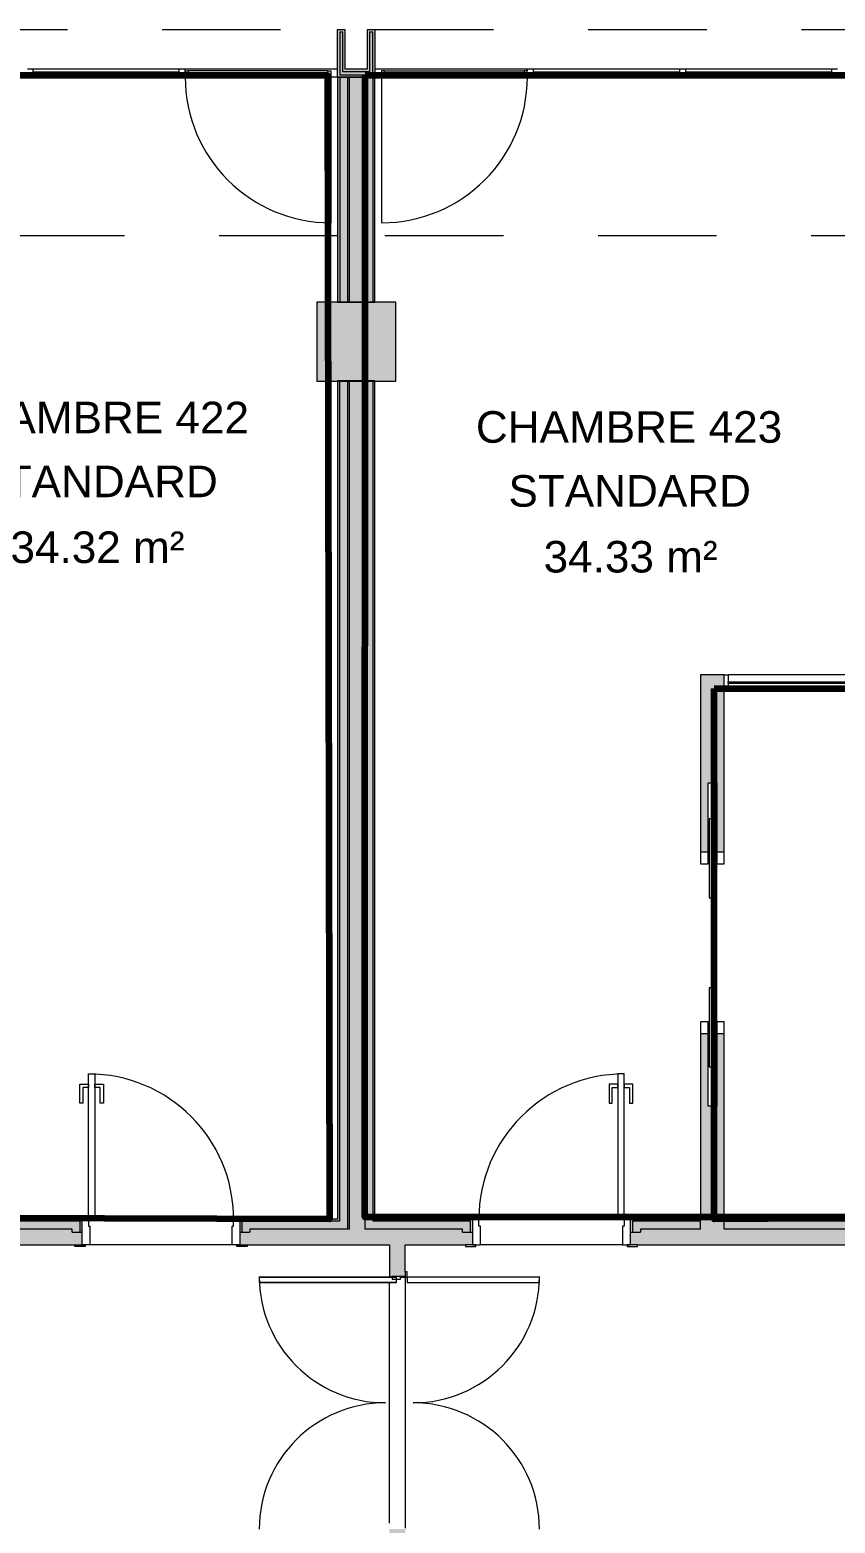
# Model space of a CAD drawing. Header units: metres. Extents: x -227.9 to -141.2, y 39.1 to 91.1.
# Drawn here: x -193.09 to -187.99, y 50.35 to 59.81 of the extents above; entities that cross this region are included whole.
import ezdxf

# ---------------------------------------------------------------- set-up
doc = ezdxf.new("R2010")
doc.units = ezdxf.units.M
doc.linetypes.add('JIS_02_0.7', pattern=[1.35, 0.75, -0.6])
for name, color, linetype, lineweight in [('A-AREA-IDEN', 7, 'Continuous', 9), ('A-DOOR', 7, 'Continuous', 5), ('A-FLOR', 7, 'Continuous', 5), ('A-GLAZ', 7, 'Continuous', 5), ('A-GLAZ-CURT', 7, 'Continuous', 5), ('A-GLAZ-CWMG', 7, 'Continuous', 5), ('A-ROOF', 7, 'Continuous', 5), ('A-WALL', 7, 'Continuous', 5), ('A-WALL-PATT', 7, 'Continuous', 13), ('I-WALL', 7, 'Continuous', 5)]:
    doc.layers.add(name, color=color, linetype=linetype, lineweight=lineweight)
doc.layers.add('A-DETL', color=94, linetype='Continuous', lineweight=5, true_color=0x00a600)
doc.layers.add('S-COLS', color=8, linetype='Continuous', lineweight=9, true_color=0x7f7f7f)
doc.layers.add('Chambre', color=40, linetype='Continuous')
doc.layers.add('SDB', color=230, linetype='Continuous')
doc.styles.add('Arial_1', font='arial.ttf', dxfattribs={"height": 0.2})

msp = doc.modelspace()

# ---------------------------------------------------------------- hatches: boundary and pattern name
at = {"layer": 'A-WALL', "true_color": 0x808080}
h = msp.add_hatch(color=8, dxfattribs=at)
h.paths.add_polyline_path([(-191.1394, 59.5135), (-190.8994, 59.5135), (-190.8994, 59.8135), (-190.9494, 59.8135), (-190.9494, 59.5635), (-191.0894, 59.5635), (-191.0894, 59.8135), (-191.1394, 59.8135), (-191.1394, 59.5701)])
h.paths.add_polyline_path([(-191.1244, 59.5285), (-191.1244, 59.7985), (-191.1044, 59.7985), (-191.1044, 59.5485), (-190.9344, 59.5485), (-190.9344, 59.7985), (-190.9144, 59.7985), (-190.9144, 59.5285)])
msp.add_hatch(color=8, dxfattribs=at).paths.add_polyline_path([(-191.1244, 59.5285), (-190.9144, 59.5285), (-190.9144, 59.7985), (-190.9344, 59.7985), (-190.9344, 59.5485), (-191.1044, 59.5485), (-191.1044, 59.7985), (-191.1244, 59.7985), (-191.1244, 59.5701)])
at = {"layer": 'A-WALL-PATT', "lineweight": 5, "true_color": 0xaaaaaa}
for points in [[(-191.0644, 58.0885), (-191.0644, 59.5135), (-191.0744, 59.5135), (-191.0744, 58.0885)], [(-191.0747, 52.2146), (-191.0647, 52.2146), (-191.0647, 57.5886), (-191.0747, 57.5886), (-191.0747, 52.2646)]]:
    msp.add_hatch(color=253, dxfattribs=at).paths.add_polyline_path(points)
at = {"layer": 'I-WALL', "true_color": 0xaaaaaa}
for points in [[(-191.1244, 58.0885), (-191.1244, 59.5135), (-191.1374, 59.5135), (-191.1374, 58.0885)], [(-191.0744, 58.0885), (-191.0744, 59.5135), (-191.1244, 59.5135), (-191.1244, 58.0885)], [(-190.9644, 58.0885), (-190.9644, 59.5135), (-191.0644, 59.5135), (-191.0644, 58.0885)], [(-190.9144, 58.0885), (-190.9144, 59.5135), (-190.9644, 59.5135), (-190.9644, 58.0885)], [(-190.9014, 58.0885), (-190.9014, 59.5135), (-190.9144, 59.5135), (-190.9144, 58.0885)], [(-191.1377, 52.2776), (-191.1247, 52.2776), (-191.1247, 57.5886), (-191.1377, 57.5886), (-191.1377, 52.6045)], [(-191.1247, 52.2646), (-191.0747, 52.2646), (-191.0747, 57.5886), (-191.1247, 57.5886), (-191.1247, 52.2776)], [(-190.9647, 52.2146), (-190.9647, 57.5886), (-191.0647, 57.5886), (-191.0647, 52.2146), (-191.0626, 52.2146)], [(-190.9647, 52.2646), (-190.9147, 52.2646), (-190.9147, 57.5886), (-190.9647, 57.5886), (-190.9647, 52.2776)], [(-190.9017, 52.2776), (-190.9017, 57.5886), (-190.9147, 57.5886), (-190.9147, 52.2776)]]:
    msp.add_hatch(color=253, dxfattribs=at).paths.add_polyline_path(points)
h = msp.add_hatch(color=253, dxfattribs=at)
h.paths.add_polyline_path([(-188.6877, 55.6268), (-188.6877, 55.7268), (-188.8377, 55.7268), (-188.8377, 55.6268)])
h.paths.add_polyline_path([(-186.0247, 55.6268), (-185.9647, 55.6268), (-185.9647, 55.7268), (-186.7377, 55.7268), (-186.7377, 55.6268), (-186.0377, 55.6268)])
h = msp.add_hatch(color=253, dxfattribs=at)
h.paths.add_polyline_path([(-188.6877, 52.2146), (-188.6877, 53.4534), (-188.7352, 53.4534), (-188.7352, 52.9934), (-188.7902, 52.9934), (-188.7902, 53.4534), (-188.8377, 53.4534), (-188.8377, 52.2146)])
h.paths.add_polyline_path([(-188.7902, 54.6034), (-188.7902, 55.0434), (-188.7352, 55.0434), (-188.7352, 54.6034), (-188.6877, 54.6034), (-188.6877, 55.6268), (-188.8377, 55.6268), (-188.8377, 54.6034)])
h = msp.add_hatch(color=253, dxfattribs=at)
h.paths.add_polyline_path([(-181.4934, 52.1961), (-181.4934, 52.2146), (-180.684, 52.2146), (-180.684, 52.2646), (-181.5434, 52.2646), (-181.5434, 52.1961)])
h.paths.add_polyline_path([(-182.6194, 52.1961), (-182.5694, 52.1961), (-182.5694, 52.2646), (-183.0017, 52.2646), (-183.0017, 52.2146), (-182.6194, 52.2146)])
h.paths.add_polyline_path([(-189.2694, 52.1961), (-189.2194, 52.1961), (-189.2194, 52.2146), (-188.8377, 52.2146), (-188.8377, 52.2646), (-189.2694, 52.2646)])
h.paths.add_polyline_path([(-191.7434, 52.1961), (-191.6934, 52.1961), (-191.6934, 52.2146), (-191.0747, 52.2146), (-191.0747, 52.2646), (-191.7434, 52.2646)])
h.paths.add_polyline_path([(-190.3454, 52.1961), (-190.2954, 52.1961), (-190.2954, 52.2646), (-190.9647, 52.2646), (-190.9647, 52.2146), (-190.3454, 52.2146)])
h.paths.add_polyline_path([(-192.8194, 52.1961), (-192.7694, 52.1961), (-192.7694, 52.2646), (-193.2014, 52.2646), (-193.2014, 52.2146), (-192.8194, 52.2146)])
h.paths.add_polyline_path([(-200.5191, 52.1961), (-200.4954, 52.1961), (-200.4954, 52.2646), (-201.1644, 52.2646), (-201.1644, 52.2146), (-200.5454, 52.2146), (-200.5454, 52.1961)])
h.paths.add_polyline_path([(-199.4694, 52.1961), (-199.4194, 52.1961), (-199.4194, 52.2146), (-199.0374, 52.2146), (-199.0374, 52.2646), (-199.4694, 52.2646)])
h.paths.add_polyline_path([(-201.9434, 52.1961), (-201.8934, 52.1961), (-201.8934, 52.2146), (-201.2744, 52.2146), (-201.2744, 52.2646), (-201.9434, 52.2646)])
h.paths.add_polyline_path([(-202.9694, 52.1961), (-202.9694, 52.2646), (-203.4064, 52.2646), (-203.4064, 52.2146), (-203.0194, 52.2146), (-203.0194, 52.1961), (-202.986, 52.1961)])
h.paths.add_polyline_path([(-210.6321, 52.1961), (-210.6321, 52.2646), (-211.3641, 52.2646), (-211.3641, 52.2146), (-210.6821, 52.2146), (-210.6821, 52.1961)])
h.paths.add_polyline_path([(-209.5644, 52.1961), (-209.5561, 52.1961), (-209.5561, 52.2146), (-209.2373, 52.2146), (-209.2373, 52.2646), (-209.6061, 52.2646), (-209.6061, 52.1961)])
h.paths.add_polyline_path([(-212.4861, 52.1961), (-212.4861, 52.2146), (-211.4741, 52.2146), (-211.4741, 52.2646), (-212.4871, 52.2646), (-212.4871, 52.1961)])
h.paths.add_polyline_path([(-213.5621, 52.1961), (-213.5621, 52.2646), (-213.6741, 52.2646), (-213.6741, 52.2146), (-213.6121, 52.2146), (-213.6121, 52.1961)])
h.paths.add_polyline_path([(-183.1517, 52.2146), (-183.1517, 52.2646), (-185.2694, 52.2646), (-185.2694, 52.2146), (-183.2508, 52.2146)])
h.paths.add_polyline_path([(-185.4194, 52.2146), (-185.3694, 52.2146), (-185.3694, 52.2646), (-185.4194, 52.2646)])
h.paths.add_polyline_path([(-186.4694, 52.2146), (-186.4194, 52.2146), (-186.4194, 52.2646), (-186.4694, 52.2646)])
h.paths.add_polyline_path([(-187.3623, 52.2146), (-186.5694, 52.2146), (-186.5694, 52.2646), (-188.6877, 52.2646), (-188.6877, 52.2146)])
h.paths.add_polyline_path([(-193.9407, 52.2146), (-193.3514, 52.2146), (-193.3514, 52.2646), (-195.4694, 52.2646), (-195.4694, 52.2146)])
h.paths.add_polyline_path([(-195.5853, 52.2146), (-195.5694, 52.2146), (-195.5694, 52.2646), (-195.6194, 52.2646), (-195.6194, 52.2146)])
h.paths.add_polyline_path([(-196.6194, 52.2146), (-196.6194, 52.2646), (-196.6694, 52.2646), (-196.6694, 52.2146)])
h.paths.add_polyline_path([(-196.7694, 52.2146), (-196.7694, 52.2646), (-198.8874, 52.2646), (-198.8874, 52.2146), (-197.2299, 52.2146)])
h.paths.add_polyline_path([(-203.8083, 52.2146), (-203.5564, 52.2146), (-203.5564, 52.2646), (-205.6694, 52.2646), (-205.6694, 52.2146), (-205.4529, 52.2146)])
h.paths.add_polyline_path([(-205.8193, 52.2146), (-205.7694, 52.2146), (-205.7694, 52.2646), (-205.8193, 52.2646)])
h.paths.add_polyline_path([(-206.8193, 52.2146), (-206.8193, 52.2646), (-206.8691, 52.2646), (-206.8691, 52.2146)])
h.paths.add_polyline_path([(-206.9691, 52.2146), (-206.9691, 52.2646), (-209.0873, 52.2646), (-209.0873, 52.2146), (-207.0975, 52.2146)])
h.paths.add_polyline_path([(-213.7741, 52.2146), (-213.7741, 52.2646), (-217.3226, 52.2646), (-217.3226, 52.2146), (-215.3205, 52.2146)])
h.paths.add_polyline_path([(-219.0691, 52.2146), (-218.7209, 52.2146), (-218.7209, 52.2646), (-219.0691, 52.2646)])
h.paths.add_polyline_path([(-217.4226, 52.2146), (-217.4226, 52.2646), (-217.7209, 52.2646), (-217.7209, 52.2146)])
h = msp.add_hatch(color=253, dxfattribs=at)
h.paths.add_polyline_path([(-181.5434, 52.1961), (-181.5434, 52.2646), (-180.697, 52.2646), (-180.697, 52.2776), (-181.5564, 52.2776), (-181.5564, 52.1961)])
h.paths.add_polyline_path([(-182.5694, 52.1961), (-182.5564, 52.1961), (-182.5564, 52.2776), (-183.0017, 52.2776), (-183.0017, 52.2646), (-182.5694, 52.2646), (-182.5694, 52.2338)])
h.paths.add_polyline_path([(-189.2824, 52.1961), (-189.2694, 52.1961), (-189.2694, 52.2646), (-188.8377, 52.2646), (-188.8377, 52.2776), (-189.2824, 52.2776), (-189.2824, 52.2338)])
h.paths.add_polyline_path([(-191.7434, 52.1961), (-191.7434, 52.2646), (-191.1247, 52.2646), (-191.1247, 52.2776), (-191.7564, 52.2776), (-191.7564, 52.1961)])
h.paths.add_polyline_path([(-192.7694, 52.1961), (-192.7564, 52.1961), (-192.7564, 52.2776), (-193.2014, 52.2776), (-193.2014, 52.2646), (-192.7694, 52.2646), (-192.7694, 52.2338)])
h.paths.add_polyline_path([(-190.2954, 52.1961), (-190.2824, 52.1961), (-190.2824, 52.2776), (-190.9147, 52.2776), (-190.9147, 52.2646), (-190.2954, 52.2646), (-190.2954, 52.2338)])
h.paths.add_polyline_path([(-200.4954, 52.1961), (-200.4824, 52.1961), (-200.4824, 52.2776), (-201.1144, 52.2776), (-201.1144, 52.2646), (-200.4954, 52.2646), (-200.4954, 52.2338)])
h.paths.add_polyline_path([(-199.4694, 52.1961), (-199.4694, 52.2646), (-199.0374, 52.2646), (-199.0374, 52.2776), (-199.4824, 52.2776), (-199.4824, 52.1961)])
h.paths.add_polyline_path([(-201.9564, 52.1961), (-201.9434, 52.1961), (-201.9434, 52.2646), (-201.3244, 52.2646), (-201.3244, 52.2776), (-201.9564, 52.2776), (-201.9564, 52.2338)])
h.paths.add_polyline_path([(-202.9694, 52.1961), (-202.9564, 52.1961), (-202.9564, 52.2776), (-203.4064, 52.2776), (-203.4064, 52.2646), (-202.9694, 52.2646), (-202.9694, 52.2338)])
h.paths.add_polyline_path([(-209.6191, 52.1961), (-209.6061, 52.1961), (-209.6061, 52.2646), (-209.2373, 52.2646), (-209.2373, 52.2776), (-209.6191, 52.2776), (-209.6191, 52.2338)])
h.paths.add_polyline_path([(-210.6321, 52.1961), (-210.6191, 52.1961), (-210.6191, 52.2776), (-211.3141, 52.2776), (-211.3141, 52.2646), (-210.6321, 52.2646), (-210.6321, 52.2338)])
h.paths.add_polyline_path([(-213.5491, 52.1961), (-213.5491, 52.2776), (-213.6741, 52.2776), (-213.6741, 52.2646), (-213.5621, 52.2646), (-213.5621, 52.1961)])
h.paths.add_polyline_path([(-183.1517, 52.2646), (-183.1517, 52.2776), (-185.2194, 52.2776), (-185.2194, 52.2646), (-183.2508, 52.2646)])
h.paths.add_polyline_path([(-185.4194, 52.2646), (-185.3694, 52.2646), (-185.3694, 52.2776), (-185.4194, 52.2776)])
h.paths.add_polyline_path([(-186.6194, 52.2646), (-186.6194, 52.2776), (-188.6877, 52.2776), (-188.6877, 52.2646), (-187.3623, 52.2646)])
h.paths.add_polyline_path([(-186.4194, 52.2646), (-186.4194, 52.2776), (-186.4694, 52.2776), (-186.4694, 52.2646)])
h.paths.add_polyline_path([(-193.3514, 52.2646), (-193.3514, 52.2776), (-195.4194, 52.2776), (-195.4194, 52.2646), (-193.9407, 52.2646)])
h.paths.add_polyline_path([(-195.5853, 52.2646), (-195.5694, 52.2646), (-195.5694, 52.2776), (-195.6194, 52.2776), (-195.6194, 52.2646)])
h.paths.add_polyline_path([(-196.6194, 52.2646), (-196.6194, 52.2776), (-196.6694, 52.2776), (-196.6694, 52.2646)])
h.paths.add_polyline_path([(-196.8194, 52.2646), (-196.8194, 52.2776), (-198.8874, 52.2776), (-198.8874, 52.2646), (-197.2299, 52.2646)])
h.paths.add_polyline_path([(-203.8083, 52.2646), (-203.5564, 52.2646), (-203.5564, 52.2776), (-205.6194, 52.2776), (-205.6194, 52.2646), (-205.4529, 52.2646)])
h.paths.add_polyline_path([(-207.0191, 52.2646), (-207.0191, 52.2776), (-209.0873, 52.2776), (-209.0873, 52.2646), (-207.0975, 52.2646)])
h.paths.add_polyline_path([(-206.8193, 52.2646), (-206.8193, 52.2776), (-206.8691, 52.2776), (-206.8691, 52.2646)])
h.paths.add_polyline_path([(-205.8193, 52.2646), (-205.7694, 52.2646), (-205.7694, 52.2776), (-205.8193, 52.2776)])
h.paths.add_polyline_path([(-211.5241, 52.2646), (-211.5241, 52.2776), (-212.4871, 52.2776), (-212.4871, 52.2646), (-212.0313, 52.2646)])
h.paths.add_polyline_path([(-213.7741, 52.2646), (-213.7741, 52.2776), (-217.2726, 52.2776), (-217.2726, 52.2646), (-215.3205, 52.2646)])
h.paths.add_polyline_path([(-219.0561, 52.2646), (-218.7209, 52.2646), (-218.7209, 52.2776), (-219.0561, 52.2776)])
h.paths.add_polyline_path([(-217.4226, 52.2646), (-217.4226, 52.2776), (-217.7209, 52.2776), (-217.7209, 52.2646)])
h = msp.add_hatch(color=253, dxfattribs=at)
h.paths.add_polyline_path([(-180.634, 52.1146), (-180.634, 52.2146), (-181.4934, 52.2146), (-181.4934, 52.1961), (-181.5564, 52.1961), (-181.5564, 52.1146), (-180.684, 52.1146)])
h.paths.add_polyline_path([(-183.2508, 52.1146), (-182.5564, 52.1146), (-182.5564, 52.1961), (-182.6194, 52.1961), (-182.6194, 52.2146), (-185.4194, 52.2146), (-185.4194, 52.1146), (-184.0731, 52.1146)])
h.paths.add_polyline_path([(-186.4194, 52.1146), (-186.4194, 52.2146), (-189.2194, 52.2146), (-189.2194, 52.1961), (-189.2824, 52.1961), (-189.2824, 52.1146), (-187.3623, 52.1146)])
h.paths.add_polyline_path([(-190.7591, 52.1146), (-190.2824, 52.1146), (-190.2824, 52.1961), (-190.3454, 52.1961), (-190.3454, 52.2146), (-191.6934, 52.2146), (-191.6934, 52.1961), (-191.7564, 52.1961), (-191.7564, 52.1146), (-190.8091, 52.1146)])
h.paths.add_polyline_path([(-192.8014, 52.1146), (-192.7564, 52.1146), (-192.7564, 52.1961), (-192.8194, 52.1961), (-192.8194, 52.2146), (-195.6194, 52.2146), (-195.6194, 52.1146), (-193.1184, 52.1146)])
h.paths.add_polyline_path([(-196.6194, 52.1146), (-196.6194, 52.2146), (-199.4194, 52.2146), (-199.4194, 52.1961), (-199.4824, 52.1961), (-199.4824, 52.1146), (-197.2299, 52.1146)])
h.paths.add_polyline_path([(-200.9303, 52.1146), (-200.4824, 52.1146), (-200.4824, 52.1961), (-200.5454, 52.1961), (-200.5454, 52.2146), (-201.8934, 52.2146), (-201.8934, 52.1961), (-201.9564, 52.1961), (-201.9564, 52.1146), (-201.3414, 52.1146)])
h.paths.add_polyline_path([(-203.8083, 52.1146), (-202.9564, 52.1146), (-202.9564, 52.1961), (-203.0194, 52.1961), (-203.0194, 52.2146), (-205.8193, 52.2146), (-205.8193, 52.1146), (-205.4529, 52.1146)])
h.paths.add_polyline_path([(-207.0975, 52.1146), (-206.8193, 52.1146), (-206.8193, 52.2146), (-209.5561, 52.2146), (-209.5561, 52.1961), (-209.6191, 52.1961), (-209.6191, 52.1146), (-208.7421, 52.1146)])
h.paths.add_polyline_path([(-210.6641, 52.1146), (-210.6191, 52.1146), (-210.6191, 52.1961), (-210.6821, 52.1961), (-210.6821, 52.2146), (-212.4861, 52.2146), (-212.4871, 52.1961), (-212.5491, 52.1961), (-212.5491, 52.1146), (-211.209, 52.1146)])
h.paths.add_polyline_path([(-213.5491, 52.1146), (-213.5491, 52.1961), (-213.6121, 52.1961), (-213.6121, 52.2146), (-217.7209, 52.2146), (-217.7209, 52.1146), (-213.5941, 52.1146)])
h.paths.add_polyline_path([(-218.7209, 52.1146), (-218.7209, 52.2146), (-219.1191, 52.2146), (-219.1191, 52.1146), (-219.0561, 52.1146)])
h = msp.add_hatch(color=253, dxfattribs=at)
h.paths.add_polyline_path([(-190.7591, 50.1135), (-190.7091, 50.1135), (-190.7091, 50.3141), (-190.8091, 50.3141), (-190.8091, 50.1135)])
h.paths.add_polyline_path([(-190.7916, 51.9141), (-190.7091, 51.9141), (-190.7091, 52.1146), (-190.8091, 52.1146), (-190.8091, 51.9141)])
at = {"layer": 'S-COLS', "lineweight": 5, "true_color": 0x808080}
msp.add_hatch(color=8, dxfattribs=at).paths.add_polyline_path([(-191.2691, 57.5885), (-190.7691, 57.5885), (-190.7691, 58.0885), (-191.2691, 58.0885)])

# ---------------------------------------------------------------- linework, layer by layer
at = {"layer": 'A-DETL', "color": 7, "linetype": 'JIS_02_0.7'}
msp.add_line((-180.6991, 59.8135), (-219.0191, 59.8135), dxfattribs=at)
at = {"layer": 'A-DETL', "color": 9, "linetype": 'JIS_02_0.7', "lineweight": 9, "true_color": 0xc0c0c0}
for p, q in [((-191.1374, 58.5085), (-196.0011, 58.5085)), ((-186.0374, 58.5085), (-190.8874, 58.5085))]:
    msp.add_line(p, q, dxfattribs=at)
at = {"layer": 'A-DOOR', "color": 9, "lineweight": 9, "true_color": 0xc0c0c0}
for p, q in [((-192.1034, 59.5548), (-192.0834, 59.5548)), ((-192.1034, 59.5148), (-192.1034, 59.5548)), ((-192.0834, 59.5548), (-192.0834, 59.5148)), ((-191.1994, 59.5548), (-191.1794, 59.5548)), ((-191.1994, 59.5148), (-191.1994, 59.5548)), ((-191.1794, 59.5548), (-191.1794, 59.5148)), ((-190.8394, 59.5548), (-190.8594, 59.5548)), ((-190.8594, 59.5548), (-190.8594, 59.5148)), ((-190.8394, 59.5148), (-190.8394, 59.5548)), ((-189.9354, 59.5548), (-189.9554, 59.5548)), ((-189.9554, 59.5548), (-189.9554, 59.5148)), ((-189.9354, 59.5148), (-189.9354, 59.5548)), ((-192.0834, 59.5148), (-192.1034, 59.5148)), ((-191.1794, 59.5148), (-191.1994, 59.5148)), ((-190.8594, 59.5148), (-190.8394, 59.5148)), ((-189.9554, 59.5148), (-189.9354, 59.5148))]:
    msp.add_line(p, q, dxfattribs=at)
at = {"layer": 'A-DOOR', "color": 9, "true_color": 0xc0c0c0}
for p, q in [((-191.1994, 59.5548), (-192.0834, 59.5548)), ((-190.8394, 59.5548), (-189.9554, 59.5548)), ((-192.0834, 59.5148), (-191.1994, 59.5148)), ((-189.9554, 59.5148), (-190.8394, 59.5148)), ((-188.8377, 54.6034), (-188.8377, 54.5284)), ((-188.7902, 54.6034), (-188.8377, 54.6034)), ((-188.7902, 54.5284), (-188.7902, 54.6034)), ((-188.7352, 54.6034), (-188.7352, 54.5284)), ((-188.6877, 54.6034), (-188.7352, 54.6034)), ((-188.6877, 54.5284), (-188.6877, 54.6034)), ((-188.8377, 54.5284), (-188.7902, 54.5284)), ((-188.7352, 54.5284), (-188.6877, 54.5284)), ((-188.8377, 53.5284), (-188.8377, 53.4534)), ((-188.7902, 53.5284), (-188.8377, 53.5284)), ((-188.7902, 53.4534), (-188.7902, 53.5284)), ((-188.7352, 53.5284), (-188.7352, 53.4534)), ((-188.6877, 53.5284), (-188.7352, 53.5284)), ((-188.6877, 53.4534), (-188.6877, 53.5284)), ((-188.8377, 53.4534), (-188.7902, 53.4534)), ((-188.7352, 53.4534), (-188.6877, 53.4534)), ((-192.8014, 52.2876), (-192.7364, 52.2876)), ((-192.8014, 52.2776), (-192.8014, 52.2876)), ((-192.7364, 52.2776), (-192.8014, 52.2776)), ((-192.7564, 52.1146), (-192.7564, 52.2776)), ((-192.7564, 52.2776), (-192.7164, 52.2776)), ((-192.7364, 52.2876), (-192.7364, 52.2776)), ((-192.7164, 52.2776), (-192.7164, 52.2338)), ((-192.7164, 52.2338), (-192.7064, 52.2338)), ((-192.7064, 52.2338), (-192.7064, 52.1146)), ((-191.8064, 52.2338), (-191.7964, 52.2338)), ((-191.8064, 52.1146), (-191.8064, 52.2338)), ((-191.7964, 52.2776), (-191.7564, 52.2776)), ((-191.7964, 52.2338), (-191.7964, 52.2776)), ((-191.7764, 52.2876), (-191.7114, 52.2876)), ((-191.7764, 52.2776), (-191.7764, 52.2876)), ((-191.7114, 52.2776), (-191.7764, 52.2776)), ((-191.7564, 52.2776), (-191.7564, 52.1146)), ((-191.7114, 52.2876), (-191.7114, 52.2776)), ((-190.2624, 52.2876), (-190.3274, 52.2876)), ((-190.3274, 52.2876), (-190.3274, 52.2776)), ((-190.3274, 52.2776), (-190.2624, 52.2776)), ((-190.2824, 52.2776), (-190.2824, 52.1146)), ((-190.2424, 52.2776), (-190.2824, 52.2776)), ((-190.2624, 52.2776), (-190.2624, 52.2876)), ((-190.2424, 52.2338), (-190.2424, 52.2776)), ((-190.2324, 52.2338), (-190.2424, 52.2338)), ((-190.2324, 52.1146), (-190.2324, 52.2338)), ((-189.3224, 52.2338), (-189.3324, 52.2338)), ((-189.3324, 52.2338), (-189.3324, 52.1146)), ((-189.2824, 52.2776), (-189.3224, 52.2776)), ((-189.3224, 52.2776), (-189.3224, 52.2338)), ((-189.3024, 52.2876), (-189.3024, 52.2776)), ((-189.2374, 52.2876), (-189.3024, 52.2876)), ((-189.3024, 52.2776), (-189.2374, 52.2776)), ((-189.2824, 52.1146), (-189.2824, 52.2776)), ((-189.2374, 52.2776), (-189.2374, 52.2876)), ((-192.8014, 52.1146), (-192.7364, 52.1146)), ((-192.8014, 52.1046), (-192.8014, 52.1146)), ((-192.7364, 52.1046), (-192.8014, 52.1046)), ((-192.7064, 52.1146), (-192.7564, 52.1146)), ((-192.7364, 52.1146), (-192.7364, 52.1046)), ((-191.7564, 52.1146), (-191.8064, 52.1146)), ((-191.7764, 52.1146), (-191.7114, 52.1146)), ((-191.7764, 52.1046), (-191.7764, 52.1146)), ((-191.7114, 52.1046), (-191.7764, 52.1046)), ((-191.7114, 52.1146), (-191.7114, 52.1046)), ((-190.2624, 52.1146), (-190.3274, 52.1146)), ((-190.3274, 52.1146), (-190.3274, 52.1046)), ((-190.3274, 52.1046), (-190.2624, 52.1046)), ((-190.2824, 52.1146), (-190.2324, 52.1146)), ((-190.2624, 52.1046), (-190.2624, 52.1146)), ((-189.3324, 52.1146), (-189.2824, 52.1146)), ((-189.3024, 52.1146), (-189.3024, 52.1046)), ((-189.2374, 52.1146), (-189.3024, 52.1146)), ((-189.3024, 52.1046), (-189.2374, 52.1046)), ((-189.2374, 52.1046), (-189.2374, 52.1146)), ((-190.7091, 51.9141), (-190.7916, 51.9141)), ((-190.7916, 51.9141), (-190.7916, 51.8966)), ((-190.7916, 51.8966), (-190.7391, 51.8966)), ((-190.7391, 51.8966), (-190.7391, 51.9091)), ((-190.7391, 51.9091), (-190.6966, 51.9091)), ((-190.6966, 51.9441), (-190.7091, 51.9441)), ((-190.7091, 51.9441), (-190.7091, 51.9141)), ((-190.6966, 51.9091), (-190.6966, 51.9441))]:
    msp.add_line(p, q, dxfattribs=at)
at = {"layer": 'A-DOOR'}
for p, q in [((-191.1794, 59.5148), (-191.1794, 58.5908)), ((-190.8594, 59.5148), (-190.8594, 58.5907)), ((-188.7427, 54.8134), (-188.7827, 54.8134)), ((-188.7827, 54.8134), (-188.7827, 54.3134)), ((-188.7427, 54.3134), (-188.7427, 54.8134)), ((-188.7827, 54.3134), (-188.7427, 54.3134)), ((-188.7827, 53.7434), (-188.7827, 53.2434)), ((-188.7427, 53.7434), (-188.7827, 53.7434)), ((-188.7427, 53.2434), (-188.7427, 53.7434)), ((-192.7164, 53.1976), (-192.6764, 53.1976)), ((-192.7164, 52.2776), (-192.7164, 53.1976)), ((-192.6764, 53.1976), (-192.6764, 52.2776)), ((-189.3224, 53.1976), (-189.3624, 53.1976)), ((-189.3624, 53.1976), (-189.3624, 52.2776)), ((-189.3224, 52.2776), (-189.3224, 53.1976)), ((-188.7827, 53.2434), (-188.7427, 53.2434)), ((-192.7714, 53.0126), (-192.7714, 53.1326)), ((-192.7714, 53.1326), (-192.7164, 53.1326)), ((-192.7514, 53.1126), (-192.7514, 53.0126)), ((-192.7164, 53.1126), (-192.7514, 53.1126)), ((-192.7164, 53.1326), (-192.7164, 53.1126)), ((-192.6764, 53.1326), (-192.6214, 53.1326)), ((-192.6764, 53.1126), (-192.6764, 53.1326)), ((-192.6414, 53.1126), (-192.6764, 53.1126)), ((-192.6414, 53.0126), (-192.6414, 53.1126)), ((-192.6214, 53.1326), (-192.6214, 53.0126)), ((-189.4174, 53.1326), (-189.4174, 53.0126)), ((-189.3624, 53.1326), (-189.4174, 53.1326)), ((-189.3974, 53.0126), (-189.3974, 53.1126)), ((-189.3974, 53.1126), (-189.3624, 53.1126)), ((-189.3624, 53.1126), (-189.3624, 53.1326)), ((-189.2674, 53.1326), (-189.3224, 53.1326)), ((-189.3224, 53.1326), (-189.3224, 53.1126)), ((-189.3224, 53.1126), (-189.2874, 53.1126)), ((-189.2874, 53.1126), (-189.2874, 53.0126)), ((-189.2674, 53.0126), (-189.2674, 53.1326)), ((-192.7514, 53.0126), (-192.7714, 53.0126)), ((-192.6214, 53.0126), (-192.6414, 53.0126)), ((-189.4174, 53.0126), (-189.3974, 53.0126)), ((-189.2874, 53.0126), (-189.2674, 53.0126)), ((-192.6764, 52.2776), (-192.7164, 52.2776)), ((-189.3624, 52.2776), (-189.3224, 52.2776)), ((-190.7641, 51.9091), (-191.6341, 51.9091)), ((-191.6341, 51.9091), (-191.6341, 51.8766)), ((-191.6341, 51.9091), (-190.7641, 51.9091)), ((-191.6341, 51.8766), (-190.7641, 51.8766)), ((-190.7641, 51.8766), (-191.6341, 51.8766)), ((-190.7641, 51.8766), (-190.7641, 51.9091)), ((-189.8591, 51.9091), (-190.6966, 51.9091)), ((-190.6966, 51.9091), (-190.6966, 51.8766)), ((-190.6966, 51.9091), (-190.6966, 51.8766)), ((-189.8591, 51.9091), (-190.6966, 51.9091)), ((-190.6966, 51.8766), (-189.8591, 51.8766)), ((-190.6966, 51.8766), (-189.8591, 51.8766)), ((-189.8591, 51.8766), (-189.8591, 51.9091)), ((-189.8591, 51.8766), (-189.8591, 51.9091))]:
    msp.add_line(p, q, dxfattribs=at)
for centre, radius, start, end in [((-191.1794, 59.5148), 0.9239, 180, 270), ((-190.8594, 59.5148), 0.9241, 270, 360), ((-192.7164, 52.2776), 0.92, 0, 90), ((-189.3224, 52.2776), 0.92, 90, 180), ((-190.8341, 51.9141), 0.8, 180, 270), ((-190.6591, 51.9141), 0.8, 270, 0), ((-190.8341, 50.3141), 0.8, 90, 180), ((-190.6591, 50.3141), 0.8, 0, 90)]:
    msp.add_arc(centre, radius, start, end, dxfattribs=at)
at = {"layer": 'A-FLOR'}
for p, q in [((-192.1394, 59.5135), (-193.0713, 59.5135)), ((-191.1394, 59.5135), (-192.1074, 59.5135)), ((-189.9314, 59.5135), (-190.8994, 59.5135)), ((-188.9673, 59.5135), (-189.8994, 59.5135)), ((-188.0032, 59.5135), (-188.9353, 59.5135))]:
    msp.add_line(p, q, dxfattribs=at)
at = {"layer": 'A-GLAZ', "lineweight": 13}
for p, q in [((-188.6877, 55.7268), (-188.6627, 55.7268)), ((-188.6627, 55.7268), (-188.6627, 55.6268)), ((-188.6627, 55.6718), (-188.6627, 55.6818)), ((-188.6627, 55.6818), (-186.7627, 55.6818)), ((-186.7627, 55.6718), (-188.6627, 55.6718)), ((-188.6627, 55.6268), (-188.6877, 55.6268))]:
    msp.add_line(p, q, dxfattribs=at)
at = {"layer": 'A-GLAZ'}
for p, q in [((-186.7627, 55.7268), (-188.6627, 55.7268)), ((-188.6627, 55.6268), (-186.7627, 55.6268))]:
    msp.add_line(p, q, dxfattribs=at)
at = {"layer": 'A-GLAZ-CURT', "lineweight": 9}
for p, q in [((-192.1434, 59.5448), (-193.0673, 59.5448)), ((-193.0673, 59.5448), (-193.0673, 59.5148)), ((-192.1434, 59.5148), (-192.1434, 59.5448)), ((-188.9713, 59.5448), (-189.8954, 59.5448)), ((-189.8954, 59.5448), (-189.8954, 59.5148)), ((-188.9713, 59.5148), (-188.9713, 59.5448)), ((-188.0072, 59.5448), (-188.9313, 59.5448)), ((-188.9313, 59.5448), (-188.9313, 59.5148)), ((-188.0072, 59.5148), (-188.0072, 59.5448)), ((-193.0673, 59.5148), (-192.1434, 59.5148)), ((-189.8954, 59.5148), (-188.9713, 59.5148)), ((-188.9313, 59.5148), (-188.0072, 59.5148))]:
    msp.add_line(p, q, dxfattribs=at)
at = {"layer": 'A-GLAZ-CWMG', "lineweight": 13, "extrusion": (0, 0, -1)}
for p, q in [((-193.0713, 59.5635), (-193.1033, 59.5635)), ((-193.0673, 59.5175), (-193.0673, 59.5595)), ((-192.1434, 59.5595), (-192.1434, 59.5175)), ((-192.1074, 59.5635), (-192.1394, 59.5635)), ((-192.1034, 59.5548), (-192.1034, 59.5595)), ((-189.9354, 59.5595), (-189.9354, 59.5548)), ((-189.8994, 59.5635), (-189.9314, 59.5635)), ((-189.8954, 59.5175), (-189.8954, 59.5595)), ((-188.9713, 59.5595), (-188.9713, 59.5175)), ((-188.9353, 59.5635), (-188.9673, 59.5635)), ((-188.9313, 59.5175), (-188.9313, 59.5595)), ((-188.0072, 59.5595), (-188.0072, 59.5175)), ((-187.9712, 59.5635), (-188.0032, 59.5635)), ((-193.1033, 59.5135), (-193.0713, 59.5135)), ((-192.1394, 59.5135), (-192.1074, 59.5135)), ((-189.9314, 59.5135), (-189.8994, 59.5135)), ((-188.9673, 59.5135), (-188.9353, 59.5135)), ((-188.0032, 59.5135), (-187.9712, 59.5135))]:
    msp.add_line(p, q, dxfattribs=at)
for centre, start, end in [((193.0713, 59.5595), 90, 180), ((193.0713, 59.5175), 180, 270), ((192.1394, 59.5595), 360, 90), ((192.1394, 59.5175), 270, 0), ((192.1074, 59.5595), 90, 180), ((192.1074, 59.5175), 180, 270), ((189.9314, 59.5595), 360, 90), ((189.9314, 59.5175), 270, 0), ((189.8994, 59.5595), 90, 180), ((189.8994, 59.5175), 180, 270), ((188.9673, 59.5595), 360, 90), ((188.9673, 59.5175), 270, 0), ((188.9353, 59.5595), 90, 180), ((188.9353, 59.5175), 180, 270), ((188.0032, 59.5595), 360, 90), ((188.0032, 59.5175), 270, 0)]:
    msp.add_arc(centre, 0.004, start, end, dxfattribs=at)
at = {"layer": 'A-ROOF'}
for p, q in [((-192.1394, 59.5635), (-193.0713, 59.5635)), ((-191.1394, 59.5635), (-192.1074, 59.5635)), ((-189.9314, 59.5635), (-190.8994, 59.5635)), ((-188.9673, 59.5635), (-189.8994, 59.5635)), ((-188.0032, 59.5635), (-188.9353, 59.5635))]:
    msp.add_line(p, q, dxfattribs=at)
at = {"layer": 'A-WALL', "lineweight": 13}
for p, q in [((-191.1394, 59.8135), (-191.1394, 59.5135)), ((-191.0894, 59.8135), (-191.1394, 59.8135)), ((-191.0894, 59.5635), (-191.0894, 59.8135)), ((-190.8994, 59.8135), (-190.9494, 59.8135)), ((-190.9494, 59.8135), (-190.9494, 59.5635)), ((-190.8994, 59.5135), (-190.8994, 59.8135)), ((-190.9494, 59.5635), (-191.0894, 59.5635)), ((-191.1394, 59.5135), (-190.8994, 59.5135))]:
    msp.add_line(p, q, dxfattribs=at)
at = {"layer": 'A-WALL'}
for p, q in [((-191.1244, 59.7985), (-191.1244, 59.5285)), ((-191.1044, 59.7985), (-191.1244, 59.7985)), ((-191.1044, 59.5485), (-191.1044, 59.7985)), ((-190.9344, 59.7985), (-190.9344, 59.5485)), ((-190.9144, 59.7985), (-190.9344, 59.7985)), ((-190.9144, 59.5285), (-190.9144, 59.7985)), ((-191.1244, 59.5285), (-190.9144, 59.5285)), ((-190.9344, 59.5485), (-191.1044, 59.5485)), ((-191.1244, 59.5135), (-191.1244, 58.0885)), ((-191.0744, 59.5135), (-191.0744, 58.0885)), ((-191.0644, 59.5135), (-191.0644, 58.0885)), ((-190.9644, 59.5135), (-190.9644, 58.0885)), ((-190.9144, 59.5135), (-190.9144, 58.0885)), ((-191.1247, 57.5886), (-191.1247, 52.2646)), ((-191.0747, 57.5886), (-191.0747, 52.2146)), ((-191.0647, 57.5886), (-191.0647, 52.2146)), ((-190.9647, 57.5886), (-190.9647, 52.2146)), ((-190.9147, 57.5886), (-190.9147, 52.2646)), ((-192.7694, 52.2646), (-193.2014, 52.2646)), ((-192.7694, 52.1961), (-192.7694, 52.2646)), ((-191.7434, 52.2646), (-191.7434, 52.1961)), ((-191.1247, 52.2646), (-191.7434, 52.2646)), ((-190.2954, 52.2646), (-190.9147, 52.2646)), ((-190.2954, 52.1961), (-190.2954, 52.2646)), ((-189.2694, 52.2646), (-189.2694, 52.1961)), ((-188.8377, 52.2646), (-189.2694, 52.2646)), ((-188.8377, 52.2146), (-188.8377, 52.2776)), ((-188.6877, 52.2146), (-188.6877, 52.2776)), ((-186.6194, 52.2646), (-188.6877, 52.2646)), ((-192.8194, 52.2146), (-193.2014, 52.2146)), ((-192.8194, 52.1961), (-192.8194, 52.2146)), ((-192.8194, 52.1961), (-192.7564, 52.1961)), ((-191.7564, 52.1961), (-191.6934, 52.1961)), ((-191.6934, 52.2146), (-191.6934, 52.1961)), ((-191.0647, 52.2146), (-191.6934, 52.2146)), ((-190.3454, 52.2146), (-190.9647, 52.2146)), ((-190.3454, 52.1961), (-190.3454, 52.2146)), ((-190.3454, 52.1961), (-190.2824, 52.1961)), ((-189.2824, 52.1961), (-189.2194, 52.1961)), ((-189.2194, 52.2146), (-189.2194, 52.1961)), ((-188.8377, 52.2146), (-189.2194, 52.2146)), ((-186.5694, 52.2146), (-188.6877, 52.2146))]:
    msp.add_line(p, q, dxfattribs=at)
at = {"layer": 'Chambre', "lineweight": 140}
for points in [[(-196.0642, 59.5263), (-191.2025, 59.5265), (-191.1878, 52.2776), (-195.4695, 52.2906), (-195.4825, 53.5276), (-196.0645, 53.5406), (-196.0625, 59.5263)], [(-190.9625, 59.5265), (-186.1065, 59.5265), (-186.1008, 53.5406), (-186.6825, 53.5276), (-186.6955, 52.2906), (-190.9648, 52.2906), (-190.9625, 59.5265)]]:
    msp.add_lwpolyline(points, dxfattribs=at)
at = {"layer": 'I-WALL', "lineweight": 13}
for p, q in [((-190.9014, 59.5135), (-191.1374, 59.5135)), ((-191.1374, 59.5135), (-191.1374, 58.0885)), ((-190.9014, 58.0885), (-190.9014, 59.5135)), ((-191.1374, 58.0885), (-190.9014, 58.0885)), ((-190.9017, 57.5886), (-191.1377, 57.5886)), ((-191.1377, 57.5886), (-191.1377, 52.2776)), ((-190.9017, 52.2776), (-190.9017, 57.5886)), ((-188.6877, 55.7268), (-188.8377, 55.7268)), ((-188.8377, 55.7268), (-188.8377, 54.6034)), ((-188.6877, 54.6034), (-188.6877, 55.7268)), ((-188.7902, 54.6034), (-188.7902, 55.0434)), ((-188.7902, 55.0434), (-188.7352, 55.0434)), ((-188.7352, 55.0434), (-188.7352, 54.6034)), ((-188.8377, 53.4534), (-188.8377, 52.2776)), ((-188.7902, 52.9934), (-188.7902, 53.4534)), ((-188.7352, 53.4534), (-188.7352, 52.9934)), ((-188.6877, 52.2776), (-188.6877, 53.4534)), ((-188.7352, 52.9934), (-188.7902, 52.9934)), ((-192.8014, 52.2776), (-193.2014, 52.2776)), ((-191.1377, 52.2776), (-191.7114, 52.2776)), ((-190.3274, 52.2776), (-190.9017, 52.2776)), ((-188.8377, 52.2776), (-189.2374, 52.2776)), ((-186.6324, 52.2776), (-188.6877, 52.2776)), ((-195.6194, 52.1146), (-192.8014, 52.1146)), ((-191.7114, 52.1146), (-190.8091, 52.1146)), ((-190.8091, 52.1146), (-190.8091, 51.9141)), ((-190.7091, 52.1146), (-190.3274, 52.1146)), ((-190.7091, 51.9441), (-190.7091, 52.1146)), ((-189.2374, 52.1146), (-186.4194, 52.1146)), ((-190.8091, 51.9141), (-190.7916, 51.9141))]:
    msp.add_line(p, q, dxfattribs=at)
at = {"layer": 'I-WALL'}
for p, q in [((-192.6764, 52.2776), (-191.7964, 52.2776)), ((-190.2424, 52.2776), (-189.3624, 52.2776)), ((-191.8064, 52.1146), (-192.7064, 52.1146)), ((-189.3324, 52.1146), (-190.2324, 52.1146)), ((-190.8091, 51.9091), (-190.8091, 51.9141)), ((-190.8091, 50.3516), (-190.8091, 51.8766)), ((-190.7091, 51.9091), (-190.7091, 50.3191))]:
    msp.add_line(p, q, dxfattribs=at)
at = {"layer": 'S-COLS', "color": 7}
for p, q in [((-190.7691, 58.0885), (-191.2691, 58.0885)), ((-191.2691, 58.0885), (-191.2691, 57.5885)), ((-190.7691, 57.5885), (-190.7691, 58.0885)), ((-191.2691, 57.5885), (-190.7691, 57.5885))]:
    msp.add_line(p, q, dxfattribs=at)
at = {"layer": 'SDB', "lineweight": 140}
msp.add_lwpolyline([(-188.7508, 55.6397), (-186.1028, 55.6397), (-186.0878, 53.5276), (-186.6825, 53.5276), (-186.6955, 52.2906), (-188.7508, 52.2776), (-188.7508, 55.6397)], dxfattribs=at)

# ---------------------------------------------------------------- texts
at = {"layer": 'A-AREA-IDEN', "color": 164, "true_color": 0x0029a5, "style": 'Arial_1'}
for s, p in [('CHAMBRE 422', (-193.6394, 57.2573)), ('CHAMBRE 423', (-190.2614, 57.1973)), ('STANDARD', (-193.4331, 56.8523)), ('STANDARD', (-190.055, 56.7923)), ('34.32 m²', (-193.2103, 56.4352)), ('34.33 m²', (-189.8322, 56.3752))]:
    msp.add_text(s, height=0.2, dxfattribs=at).set_placement(p)

doc.saveas('drawing.dxf')
